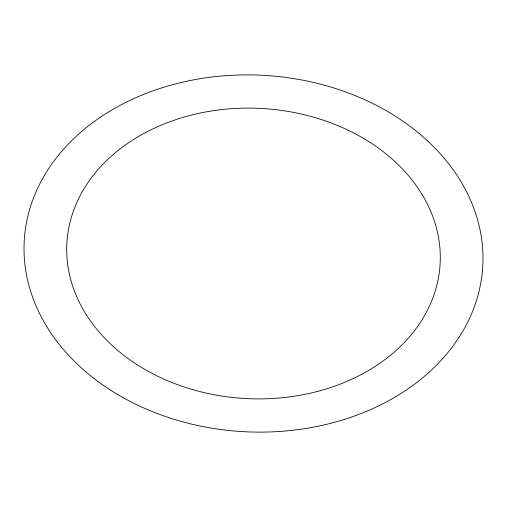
<?xml version="1.0" encoding="UTF-8"?>
<svg xmlns="http://www.w3.org/2000/svg" width="507" height="507" viewBox="0 0 507 507"><rect width="100%" height="100%" fill="white"/><g stroke="black" fill="none" stroke-linecap="round" stroke-linejoin="round"><path stroke-width="0.76" d="M109.67 389.553A229.62 178.451 3.1 0 0 480.281 285.701A229.62 178.451 3.1 0 0 170.548 85.246A229.62 178.451 3.1 0 0 109.67 389.553M136.421 364.248A186.912 145.256 3.1 0 0 438.099 279.712A186.912 145.256 3.1 0 0 185.98 116.54A186.912 145.256 3.1 0 0 136.421 364.248"/></g></svg>
